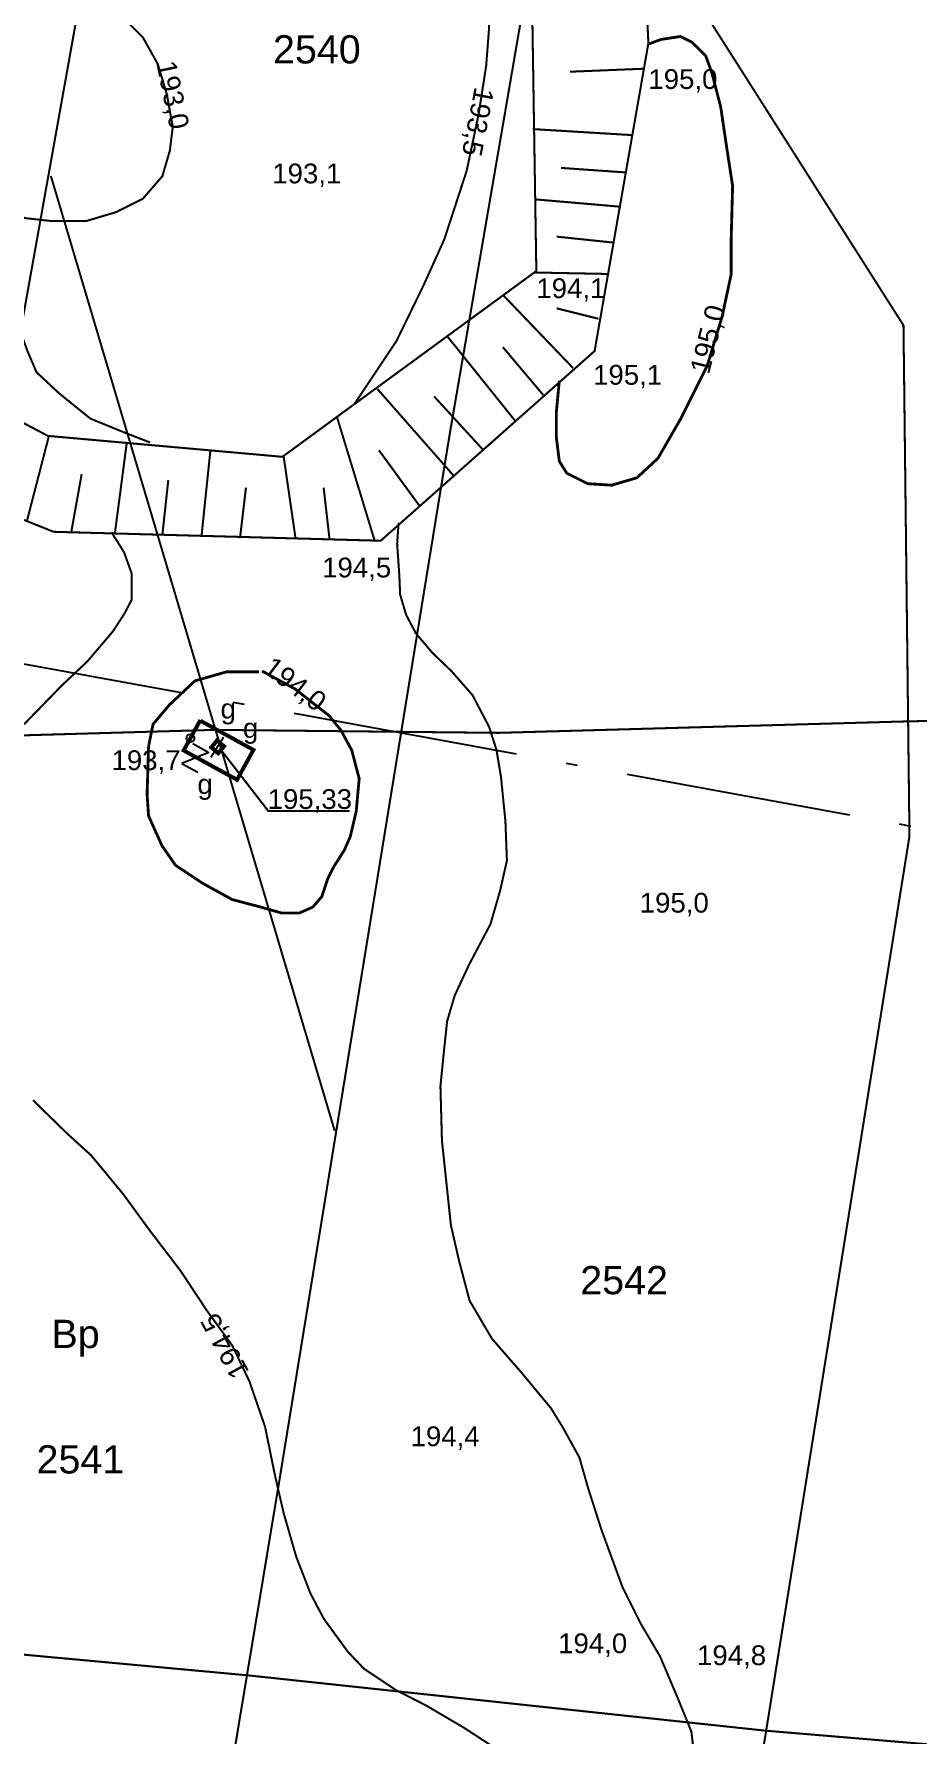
# Model space of a CAD drawing. Extents: x 7572697 to 7573818, y 5546684 to 5547005.
# Drawn here: x 7572904 to 7572943.1, y 5546889.4 to 5546964.7 of the extents above; entities that cross this region are included whole.
import ezdxf
from ezdxf.enums import TextEntityAlignment as Align

# ---------------------------------------------------------------- set-up
doc = ezdxf.new("R2010")
doc.units = 0
doc.header["$MEASUREMENT"] = 0
for name, pattern in [('1', [2, 1, -1]), ('15', [3, 2, -0.45, 0.1, -0.45]), ('901', [0])]:
    doc.linetypes.add(name, pattern=pattern)
doc.styles.add('STYL_ARIAL', font='Arial', dxfattribs={"oblique": 0.1})

# ---------------------------------------------------------------- blocks, each defined once
blk = doc.blocks.new('507')
at = {"color": 0, "const_width": 0.18}
blk.add_lwpolyline([(0.2, 0.2), (0.2, -0.2), (-0.2, -0.2), (-0.2, 0.2)], close=True, dxfattribs=at)
blk = doc.blocks.new('991')
at = {"color": 0}
for p, q in [((-0.4, 0.5), (0.4, 0.5)), ((0.4, 0.5), (-0.4, -0.5)), ((-0.4, -0.5), (0.4, -0.5))]:
    blk.add_line(p, q, dxfattribs=at)

msp = doc.modelspace()

# ---------------------------------------------------------------- linework, layer by layer
at = {"color": 0, "const_width": 0.09}
for points in [[(7572907.6878, 5546857.6393), (7572914.8315, 5546900.5811), (7572922.3722, 5546946.9097), (7572927.3331, 5546975.7492), (7572921.1815, 5546985.8034)], [(7572909.4076, 5546985.2213), (7572902.6607, 5546947.5182), (7572895.7816, 5546907.672), (7572887.8441, 5546862.0049)], [(7572928.8544, 5546973.2357), (7572942.4804, 5546951.8045), (7572942.745, 5546929.1826), (7572936.395, 5546889.548), (7572930.3096, 5546852.4138)], [(7572930.9579, 5546963.1683), (7572927.7168, 5546963.036)], [(7572930.4287, 5546960.2314), (7572926.0631, 5546960.496)], [(7572904.7244, 5546958.419), (7572917.2921, 5546916.1386)], [(7572930.1641, 5546958.5778), (7572927.3198, 5546958.7762)], [(7572929.9657, 5546957.0564), (7572926.1292, 5546957.3871)], [(7572929.6349, 5546955.4689), (7572927.1214, 5546955.7335)], [(7572929.4365, 5546954.0798), (7572926.1292, 5546954.1459)], [(7572927.849, 5546949.9127), (7572924.7401, 5546953.1538)], [(7572928.9735, 5546952.0955), (7572927.1214, 5546952.5585)], [(7572925.2693, 5546947.5976), (7572922.2927, 5546951.3018)], [(7572926.5261, 5546948.722), (7572924.7402, 5546950.8387)], [(7572922.5573, 5546945.1502), (7572919.1839, 5546948.9867)], [(7572923.8803, 5546946.2746), (7572921.6975, 5546948.6558)], [(7572919.0516, 5546942.3059), (7572917.398, 5546947.7299)], [(7572903.6529, 5546943.0996), (7572904.6451, 5546946.9361)], [(7572907.5555, 5546942.5705), (7572908.0847, 5546946.6054)], [(7572911.3919, 5546942.4382), (7572911.7888, 5546946.2747)], [(7572915.5591, 5546942.372), (7572915.0299, 5546946.01)], [(7572921.036, 5546943.8272), (7572919.2501, 5546946.2746)], [(7572905.624, 5546942.6366), (7572906.087, 5546945.2163)], [(7572909.6589, 5546942.5043), (7572909.9235, 5546944.9517)], [(7572913.0985, 5546942.372), (7572913.3631, 5546944.621)], [(7572917.0672, 5546942.3059), (7572916.8026, 5546944.621)], [(7572912.2902, 5546933.4759), (7572912.2882, 5546933.4787), (7572912.2863, 5546933.4816), (7572912.2845, 5546933.4846), (7572912.2828, 5546933.4877), (7572912.2812, 5546933.4908), (7572912.2797, 5546933.4939), (7572912.2783, 5546933.4971), (7572912.2771, 5546933.5004), (7572912.2759, 5546933.5037), (7572912.2749, 5546933.507), (7572912.274, 5546933.5104), (7572912.2732, 5546933.5138), (7572912.2725, 5546933.5172), (7572912.2719, 5546933.5207), (7572912.2715, 5546933.5241), (7572912.2712, 5546933.5276), (7572912.271, 5546933.5311), (7572912.2709, 5546933.5346), (7572912.2709, 5546933.5381), (7572912.2711, 5546933.5416), (7572912.2714, 5546933.545), (7572912.2718, 5546933.5485), (7572912.2723, 5546933.5519), (7572912.273, 5546933.5554), (7572912.2738, 5546933.5588), (7572912.2747, 5546933.5622), (7572912.2757, 5546933.5655), (7572912.2768, 5546933.5688), (7572912.278, 5546933.5721), (7572912.2794, 5546933.5753), (7572912.2808, 5546933.5785), (7572912.2824, 5546933.5816), (7572912.2841, 5546933.5846), (7572912.2859, 5546933.5876), (7572912.2878, 5546933.5906), (7572912.2898, 5546933.5934), (7572912.2919, 5546933.5962), (7572912.294, 5546933.5989), (7572912.2963, 5546933.6016), (7572912.2987, 5546933.6041), (7572912.3012, 5546933.6066), (7572912.3037, 5546933.609), (7572912.3063, 5546933.6113), (7572912.309, 5546933.6135), (7572912.3118, 5546933.6156), (7572912.3147, 5546933.6176), (7572912.3176, 5546933.6196), (7572912.3206, 5546933.6214), (7572912.3236, 5546933.6231), (7572912.3267, 5546933.6247), (7572912.3299, 5546933.6262), (7572912.3331, 5546933.6275), (7572912.3363, 5546933.6288), (7572912.3396, 5546933.6299), (7572912.343, 5546933.631), (7572912.3463, 5546933.6319), (7572912.3497, 5546933.6327), (7572912.3531, 5546933.6334), (7572912.3566, 5546933.6339), (7572912.3601, 5546933.6344), (7572912.3635, 5546933.6347), (7572912.367, 5546933.6349), (7572912.3705, 5546933.635), (7572912.374, 5546933.6349), (7572912.3775, 5546933.6347), (7572912.381, 5546933.6345), (7572912.3844, 5546933.634), (7572912.3879, 5546933.6335), (7572912.3913, 5546933.6329), (7572912.3947, 5546933.6321), (7572912.3981, 5546933.6312), (7572912.4014, 5546933.6302), (7572912.4047, 5546933.6291), (7572912.408, 5546933.6278), (7572912.4112, 5546933.6265), (7572912.4144, 5546933.625), (7572912.4175, 5546933.6234), (7572912.4206, 5546933.6218), (7572912.4236, 5546933.62), (7572912.4265, 5546933.6181), (7572912.4294, 5546933.6161), (7572912.4322, 5546933.614), (7572912.4349, 5546933.6118), (7572912.4375, 5546933.6095), (7572912.4401, 5546933.6072), (7572912.4426, 5546933.6047), (7572912.445, 5546933.6022), (7572912.4473, 5546933.5995), (7572912.4495, 5546933.5968), (7572912.4516, 5546933.5941), (7572912.4536, 5546933.5912), (7572912.4555, 5546933.5883), (7572912.4573, 5546933.5853), (7572912.459, 5546933.5823), (7572912.4606, 5546933.5791), (7572912.4621, 5546933.576), (7572912.4635, 5546933.5728), (7572912.4647, 5546933.5695), (7572912.4659, 5546933.5662), (7572912.4669, 5546933.5629), (7572912.4678, 5546933.5595), (7572912.4686, 5546933.5561), (7572912.4693, 5546933.5527), (7572912.4699, 5546933.5493), (7572912.4703, 5546933.5458), (7572912.4706, 5546933.5423), (7572912.4708, 5546933.5388), (7572912.4709, 5546933.5353), (7572912.4708, 5546933.5319), (7572912.4707, 5546933.5284), (7572912.4704, 5546933.5249), (7572912.47, 5546933.5214), (7572912.4694, 5546933.518), (7572912.4688, 5546933.5145), (7572912.468, 5546933.5111), (7572912.4671, 5546933.5078), (7572912.4661, 5546933.5044), (7572912.465, 5546933.5011), (7572912.4638, 5546933.4979), (7572912.4624, 5546933.4946), (7572912.4609, 5546933.4915), (7572912.4594, 5546933.4884), (7572912.4577, 5546933.4853), (7572912.4559, 5546933.4823), (7572912.454, 5546933.4794), (7572912.452, 5546933.4765), (7572912.4499, 5546933.4737), (7572912.4477, 5546933.471), (7572912.4455, 5546933.4683), (7572912.4431, 5546933.4658), (7572912.4406, 5546933.4633), (7572912.4381, 5546933.4609), (7572912.4355, 5546933.4586), (7572912.4328, 5546933.4564), (7572912.43, 5546933.4543), (7572912.4271, 5546933.4523), (7572912.4242, 5546933.4504), (7572912.4212, 5546933.4486), (7572912.4182, 5546933.4468), (7572912.4151, 5546933.4453), (7572912.4119, 5546933.4438), (7572912.4087, 5546933.4424), (7572912.4055, 5546933.4411), (7572912.4022, 5546933.44), (7572912.3988, 5546933.4389), (7572912.3955, 5546933.438), (7572912.3921, 5546933.4372), (7572912.3886, 5546933.4365), (7572912.3852, 5546933.436), (7572912.3817, 5546933.4356), (7572912.3783, 5546933.4352), (7572912.3748, 5546933.435), (7572912.3713, 5546933.435), (7572912.3678, 5546933.435), (7572912.3643, 5546933.4352), (7572912.3608, 5546933.4355), (7572912.3574, 5546933.4359), (7572912.3539, 5546933.4364), (7572912.3505, 5546933.4371), (7572912.3471, 5546933.4378), (7572912.3437, 5546933.4387), (7572912.3404, 5546933.4397), (7572912.3371, 5546933.4409), (7572912.3338, 5546933.4421), (7572912.3306, 5546933.4435), (7572912.3274, 5546933.4449), (7572912.3243, 5546933.4465), (7572912.3212, 5546933.4482), (7572912.3182, 5546933.45), (7572912.3153, 5546933.4518), (7572912.3124, 5546933.4538), (7572912.3096, 5546933.4559), (7572912.3069, 5546933.4581), (7572912.3043, 5546933.4604), (7572912.3017, 5546933.4628), (7572912.2992, 5546933.4652), (7572912.2968, 5546933.4678), (7572912.2945, 5546933.4704), (7572912.2902, 5546933.4759)], [(7572917.9602, 5546930.2938), (7572914.3553, 5546930.2938), (7572912.3047, 5546932.9396)], [(7572911.728, 5546932.5829), (7572911.726, 5546932.5858), (7572911.7241, 5546932.5887), (7572911.7222, 5546932.5917), (7572911.7205, 5546932.5947), (7572911.7189, 5546932.5978), (7572911.7175, 5546932.601), (7572911.7161, 5546932.6042), (7572911.7148, 5546932.6074), (7572911.7137, 5546932.6107), (7572911.7126, 5546932.6141), (7572911.7117, 5546932.6174), (7572911.7109, 5546932.6208), (7572911.7102, 5546932.6242), (7572911.7097, 5546932.6277), (7572911.7092, 5546932.6312), (7572911.7089, 5546932.6346), (7572911.7087, 5546932.6381), (7572911.7087, 5546932.6416), (7572911.7087, 5546932.6451), (7572911.7089, 5546932.6486), (7572911.7092, 5546932.6521), (7572911.7096, 5546932.6555), (7572911.7101, 5546932.659), (7572911.7108, 5546932.6624), (7572911.7115, 5546932.6658), (7572911.7124, 5546932.6692), (7572911.7134, 5546932.6725), (7572911.7146, 5546932.6758), (7572911.7158, 5546932.6791), (7572911.7171, 5546932.6823), (7572911.7186, 5546932.6855), (7572911.7202, 5546932.6886), (7572911.7219, 5546932.6917), (7572911.7236, 5546932.6947), (7572911.7255, 5546932.6976), (7572911.7275, 5546932.7005), (7572911.7296, 5546932.7033), (7572911.7318, 5546932.706), (7572911.7341, 5546932.7086), (7572911.7365, 5546932.7112), (7572911.7389, 5546932.7137), (7572911.7415, 5546932.716), (7572911.7441, 5546932.7183), (7572911.7468, 5546932.7206), (7572911.7496, 5546932.7227), (7572911.7524, 5546932.7247), (7572911.7553, 5546932.7266), (7572911.7583, 5546932.7284), (7572911.7614, 5546932.7301), (7572911.7645, 5546932.7317), (7572911.7676, 5546932.7332), (7572911.7708, 5546932.7346), (7572911.7741, 5546932.7358), (7572911.7774, 5546932.737), (7572911.7807, 5546932.738), (7572911.7841, 5546932.7389), (7572911.7875, 5546932.7397), (7572911.7909, 5546932.7404), (7572911.7944, 5546932.741), (7572911.7978, 5546932.7414), (7572911.8013, 5546932.7417), (7572911.8048, 5546932.7419), (7572911.8083, 5546932.742), (7572911.8118, 5546932.7419), (7572911.8152, 5546932.7418), (7572911.8187, 5546932.7415), (7572911.8222, 5546932.7411), (7572911.8256, 5546932.7405), (7572911.8291, 5546932.7399), (7572911.8325, 5546932.7391), (7572911.8358, 5546932.7382), (7572911.8392, 5546932.7372), (7572911.8425, 5546932.7361), (7572911.8458, 5546932.7349), (7572911.849, 5546932.7335), (7572911.8521, 5546932.732), (7572911.8553, 5546932.7305), (7572911.8583, 5546932.7288), (7572911.8613, 5546932.727), (7572911.8643, 5546932.7251), (7572911.8671, 5546932.7231), (7572911.8699, 5546932.721), (7572911.8726, 5546932.7188), (7572911.8753, 5546932.7166), (7572911.8778, 5546932.7142), (7572911.8803, 5546932.7117), (7572911.8827, 5546932.7092), (7572911.885, 5546932.7066), (7572911.8872, 5546932.7039), (7572911.8893, 5546932.7011), (7572911.8913, 5546932.6982), (7572911.8933, 5546932.6953), (7572911.8951, 5546932.6923), (7572911.8968, 5546932.6893), (7572911.8984, 5546932.6862), (7572911.8999, 5546932.683), (7572911.9012, 5546932.6798), (7572911.9025, 5546932.6766), (7572911.9036, 5546932.6733), (7572911.9047, 5546932.6699), (7572911.9056, 5546932.6666), (7572911.9064, 5546932.6632), (7572911.9071, 5546932.6597), (7572911.9076, 5546932.6563), (7572911.9081, 5546932.6528), (7572911.9084, 5546932.6494), (7572911.9086, 5546932.6459), (7572911.9087, 5546932.6424), (7572911.9086, 5546932.6389), (7572911.9084, 5546932.6354), (7572911.9081, 5546932.6319), (7572911.9077, 5546932.6285), (7572911.9072, 5546932.625), (7572911.9066, 5546932.6216), (7572911.9058, 5546932.6182), (7572911.9049, 5546932.6148), (7572911.9039, 5546932.6115), (7572911.9028, 5546932.6082), (7572911.9015, 5546932.6049), (7572911.9002, 5546932.6017), (7572911.8987, 5546932.5985), (7572911.8971, 5546932.5954), (7572911.8955, 5546932.5923), (7572911.8937, 5546932.5893), (7572911.8918, 5546932.5864), (7572911.8898, 5546932.5835), (7572911.8877, 5546932.5807), (7572911.8855, 5546932.578), (7572911.8832, 5546932.5754), (7572911.8809, 5546932.5728), (7572911.8784, 5546932.5703), (7572911.8759, 5546932.5679), (7572911.8732, 5546932.5656), (7572911.8705, 5546932.5634), (7572911.8677, 5546932.5613), (7572911.8649, 5546932.5593), (7572911.862, 5546932.5574), (7572911.859, 5546932.5556), (7572911.8559, 5546932.5539), (7572911.8528, 5546932.5523), (7572911.8497, 5546932.5508), (7572911.8465, 5546932.5494), (7572911.8432, 5546932.5482), (7572911.8399, 5546932.547), (7572911.8366, 5546932.546), (7572911.8332, 5546932.5451), (7572911.8298, 5546932.5443), (7572911.8264, 5546932.5436), (7572911.823, 5546932.543), (7572911.8195, 5546932.5426), (7572911.816, 5546932.5423), (7572911.8125, 5546932.5421), (7572911.809, 5546932.542), (7572911.8056, 5546932.542), (7572911.8021, 5546932.5422), (7572911.7986, 5546932.5425), (7572911.7951, 5546932.5429), (7572911.7917, 5546932.5434), (7572911.7882, 5546932.5441), (7572911.7848, 5546932.5449), (7572911.7815, 5546932.5458), (7572911.7781, 5546932.5468), (7572911.7748, 5546932.5479), (7572911.7716, 5546932.5491), (7572911.7683, 5546932.5505), (7572911.7652, 5546932.5519), (7572911.7621, 5546932.5535), (7572911.759, 5546932.5552), (7572911.756, 5546932.557), (7572911.7531, 5546932.5589), (7572911.7502, 5546932.5609), (7572911.7474, 5546932.563), (7572911.7447, 5546932.5651), (7572911.742, 5546932.5674), (7572911.7395, 5546932.5698), (7572911.737, 5546932.5723), (7572911.7346, 5546932.5748), (7572911.7323, 5546932.5774), (7572911.728, 5546932.5829)], [(7572930.5207, 5546925.0123), (7572930.5197, 5546925.0137), (7572930.5187, 5546925.0152), (7572930.5178, 5546925.0167), (7572930.5169, 5546925.0182), (7572930.5161, 5546925.0198), (7572930.5154, 5546925.0213), (7572930.5147, 5546925.0229), (7572930.5141, 5546925.0246), (7572930.5135, 5546925.0262), (7572930.513, 5546925.0279), (7572930.5125, 5546925.0296), (7572930.5121, 5546925.0313), (7572930.5118, 5546925.033), (7572930.5115, 5546925.0347), (7572930.5113, 5546925.0364), (7572930.5111, 5546925.0382), (7572930.511, 5546925.0399), (7572930.511, 5546925.0416), (7572930.511, 5546925.0434), (7572930.5111, 5546925.0451), (7572930.5113, 5546925.0469), (7572930.5115, 5546925.0486), (7572930.5117, 5546925.0503), (7572930.5121, 5546925.052), (7572930.5124, 5546925.0538), (7572930.5129, 5546925.0554), (7572930.5134, 5546925.0571), (7572930.5139, 5546925.0588), (7572930.5146, 5546925.0604), (7572930.5152, 5546925.062), (7572930.516, 5546925.0636), (7572930.5168, 5546925.0651), (7572930.5176, 5546925.0667), (7572930.5185, 5546925.0682), (7572930.5194, 5546925.0696), (7572930.5204, 5546925.0711), (7572930.5215, 5546925.0725), (7572930.5226, 5546925.0738), (7572930.5237, 5546925.0752), (7572930.5249, 5546925.0764), (7572930.5261, 5546925.0777), (7572930.5274, 5546925.0789), (7572930.5287, 5546925.08), (7572930.5301, 5546925.0811), (7572930.5315, 5546925.0822), (7572930.5329, 5546925.0832), (7572930.5343, 5546925.0841), (7572930.5358, 5546925.085), (7572930.5374, 5546925.0859), (7572930.5389, 5546925.0867), (7572930.5405, 5546925.0874), (7572930.5421, 5546925.0881), (7572930.5437, 5546925.0888), (7572930.5454, 5546925.0893), (7572930.547, 5546925.0899), (7572930.5487, 5546925.0903), (7572930.5504, 5546925.0907), (7572930.5521, 5546925.091), (7572930.5538, 5546925.0913), (7572930.5556, 5546925.0915), (7572930.5573, 5546925.0917), (7572930.5591, 5546925.0918), (7572930.5608, 5546925.0918), (7572930.5626, 5546925.0918), (7572930.5643, 5546925.0917), (7572930.566, 5546925.0916), (7572930.5678, 5546925.0914), (7572930.5695, 5546925.0911), (7572930.5712, 5546925.0908), (7572930.5729, 5546925.0904), (7572930.5746, 5546925.09), (7572930.5763, 5546925.0895), (7572930.5779, 5546925.0889), (7572930.5796, 5546925.0883), (7572930.5812, 5546925.0876), (7572930.5827, 5546925.0869), (7572930.5843, 5546925.0861), (7572930.5858, 5546925.0852), (7572930.5873, 5546925.0843), (7572930.5888, 5546925.0834), (7572930.5902, 5546925.0824), (7572930.5916, 5546925.0814), (7572930.593, 5546925.0803), (7572930.5943, 5546925.0791), (7572930.5956, 5546925.0779), (7572930.5968, 5546925.0767), (7572930.598, 5546925.0754), (7572930.5992, 5546925.0741), (7572930.6003, 5546925.0728), (7572930.6013, 5546925.0714), (7572930.6023, 5546925.07), (7572930.6033, 5546925.0685), (7572930.6042, 5546925.067), (7572930.6051, 5546925.0655), (7572930.6059, 5546925.0639), (7572930.6066, 5546925.0624), (7572930.6073, 5546925.0608), (7572930.6079, 5546925.0591), (7572930.6085, 5546925.0575), (7572930.609, 5546925.0558), (7572930.6095, 5546925.0541), (7572930.6099, 5546925.0524), (7572930.6102, 5546925.0507), (7572930.6105, 5546925.049), (7572930.6107, 5546925.0473), (7572930.6109, 5546925.0455), (7572930.611, 5546925.0438), (7572930.611, 5546925.042), (7572930.611, 5546925.0403), (7572930.6109, 5546925.0385), (7572930.6107, 5546925.0368), (7572930.6105, 5546925.0351), (7572930.6103, 5546925.0334), (7572930.6099, 5546925.0316), (7572930.6096, 5546925.0299), (7572930.6091, 5546925.0282), (7572930.6086, 5546925.0266), (7572930.608, 5546925.0249), (7572930.6074, 5546925.0233), (7572930.6068, 5546925.0217), (7572930.606, 5546925.0201), (7572930.6052, 5546925.0185), (7572930.6044, 5546925.017), (7572930.6035, 5546925.0155), (7572930.6026, 5546925.014), (7572930.6016, 5546925.0126), (7572930.6005, 5546925.0112), (7572930.5994, 5546925.0099), (7572930.5983, 5546925.0085), (7572930.5971, 5546925.0072), (7572930.5959, 5546925.006), (7572930.5946, 5546925.0048), (7572930.5933, 5546925.0037), (7572930.5919, 5546925.0026), (7572930.5905, 5546925.0015), (7572930.5891, 5546925.0005), (7572930.5877, 5546924.9995), (7572930.5862, 5546924.9986), (7572930.5846, 5546924.9978), (7572930.5831, 5546924.997), (7572930.5815, 5546924.9962), (7572930.5799, 5546924.9956), (7572930.5783, 5546924.9949), (7572930.5766, 5546924.9943), (7572930.575, 5546924.9938), (7572930.5733, 5546924.9934), (7572930.5716, 5546924.993), (7572930.5699, 5546924.9926), (7572930.5681, 5546924.9924), (7572930.5664, 5546924.9921), (7572930.5647, 5546924.992), (7572930.5629, 5546924.9919), (7572930.5612, 5546924.9918), (7572930.5594, 5546924.9919), (7572930.5577, 5546924.992), (7572930.556, 5546924.9921), (7572930.5542, 5546924.9923), (7572930.5525, 5546924.9926), (7572930.5508, 5546924.9929), (7572930.5491, 5546924.9933), (7572930.5474, 5546924.9937), (7572930.5457, 5546924.9942), (7572930.5441, 5546924.9948), (7572930.5424, 5546924.9954), (7572930.5408, 5546924.9961), (7572930.5393, 5546924.9968), (7572930.5377, 5546924.9976), (7572930.5362, 5546924.9984), (7572930.5347, 5546924.9993), (7572930.5332, 5546925.0003), (7572930.5318, 5546925.0013), (7572930.5304, 5546925.0023), (7572930.529, 5546925.0034), (7572930.5277, 5546925.0046), (7572930.5264, 5546925.0057), (7572930.5252, 5546925.007), (7572930.524, 5546925.0082), (7572930.5228, 5546925.0096), (7572930.5207, 5546925.0123)], [(7572930.5868, 5546925.0123), (7572930.5858, 5546925.0137), (7572930.5848, 5546925.0152), (7572930.5839, 5546925.0167), (7572930.5831, 5546925.0182), (7572930.5823, 5546925.0198), (7572930.5815, 5546925.0213), (7572930.5808, 5546925.0229), (7572930.5802, 5546925.0246), (7572930.5796, 5546925.0262), (7572930.5791, 5546925.0279), (7572930.5787, 5546925.0296), (7572930.5783, 5546925.0313), (7572930.5779, 5546925.033), (7572930.5776, 5546925.0347), (7572930.5774, 5546925.0364), (7572930.5773, 5546925.0382), (7572930.5772, 5546925.0399), (7572930.5771, 5546925.0416), (7572930.5772, 5546925.0434), (7572930.5772, 5546925.0451), (7572930.5774, 5546925.0469), (7572930.5776, 5546925.0486), (7572930.5779, 5546925.0503), (7572930.5782, 5546925.052), (7572930.5786, 5546925.0538), (7572930.579, 5546925.0554), (7572930.5795, 5546925.0571), (7572930.5801, 5546925.0588), (7572930.5807, 5546925.0604), (7572930.5814, 5546925.062), (7572930.5821, 5546925.0636), (7572930.5829, 5546925.0651), (7572930.5837, 5546925.0667), (7572930.5846, 5546925.0682), (7572930.5856, 5546925.0696), (7572930.5866, 5546925.0711), (7572930.5876, 5546925.0725), (7572930.5887, 5546925.0738), (7572930.5898, 5546925.0752), (7572930.591, 5546925.0764), (7572930.5923, 5546925.0777), (7572930.5935, 5546925.0789), (7572930.5948, 5546925.08), (7572930.5962, 5546925.0811), (7572930.5976, 5546925.0822), (7572930.599, 5546925.0832), (7572930.6005, 5546925.0841), (7572930.602, 5546925.085), (7572930.6035, 5546925.0859), (7572930.605, 5546925.0867), (7572930.6066, 5546925.0874), (7572930.6082, 5546925.0881), (7572930.6099, 5546925.0888), (7572930.6115, 5546925.0893), (7572930.6132, 5546925.0899), (7572930.6149, 5546925.0903), (7572930.6165, 5546925.0907), (7572930.6183, 5546925.091), (7572930.62, 5546925.0913), (7572930.6217, 5546925.0915), (7572930.6235, 5546925.0917), (7572930.6252, 5546925.0918), (7572930.6269, 5546925.0918), (7572930.6287, 5546925.0918), (7572930.6304, 5546925.0917), (7572930.6322, 5546925.0916), (7572930.6339, 5546925.0914), (7572930.6356, 5546925.0911), (7572930.6373, 5546925.0908), (7572930.639, 5546925.0904), (7572930.6407, 5546925.09), (7572930.6424, 5546925.0895), (7572930.6441, 5546925.0889), (7572930.6457, 5546925.0883), (7572930.6473, 5546925.0876), (7572930.6489, 5546925.0869), (7572930.6504, 5546925.0861), (7572930.652, 5546925.0852), (7572930.6535, 5546925.0843), (7572930.6549, 5546925.0834), (7572930.6564, 5546925.0824), (7572930.6578, 5546925.0814), (7572930.6591, 5546925.0803), (7572930.6604, 5546925.0791), (7572930.6617, 5546925.0779), (7572930.663, 5546925.0767), (7572930.6642, 5546925.0754), (7572930.6653, 5546925.0741), (7572930.6664, 5546925.0728), (7572930.6675, 5546925.0714), (7572930.6685, 5546925.07), (7572930.6694, 5546925.0685), (7572930.6703, 5546925.067), (7572930.6712, 5546925.0655), (7572930.672, 5546925.0639), (7572930.6727, 5546925.0624), (7572930.6734, 5546925.0608), (7572930.6741, 5546925.0591), (7572930.6746, 5546925.0575), (7572930.6751, 5546925.0558), (7572930.6756, 5546925.0541), (7572930.676, 5546925.0524), (7572930.6763, 5546925.0507), (7572930.6766, 5546925.049), (7572930.6768, 5546925.0473), (7572930.677, 5546925.0455), (7572930.6771, 5546925.0438), (7572930.6771, 5546925.042), (7572930.6771, 5546925.0403), (7572930.677, 5546925.0385), (7572930.6769, 5546925.0368), (7572930.6767, 5546925.0351), (7572930.6764, 5546925.0334), (7572930.6761, 5546925.0316), (7572930.6757, 5546925.0299), (7572930.6753, 5546925.0282), (7572930.6747, 5546925.0266), (7572930.6742, 5546925.0249), (7572930.6736, 5546925.0233), (7572930.6729, 5546925.0217), (7572930.6722, 5546925.0201), (7572930.6714, 5546925.0185), (7572930.6705, 5546925.017), (7572930.6696, 5546925.0155), (7572930.6687, 5546925.014), (7572930.6677, 5546925.0126), (7572930.6667, 5546925.0112), (7572930.6656, 5546925.0099), (7572930.6644, 5546925.0085), (7572930.6632, 5546925.0072), (7572930.662, 5546925.006), (7572930.6607, 5546925.0048), (7572930.6594, 5546925.0037), (7572930.6581, 5546925.0026), (7572930.6567, 5546925.0015), (7572930.6553, 5546925.0005), (7572930.6538, 5546924.9995), (7572930.6523, 5546924.9986), (7572930.6508, 5546924.9978), (7572930.6492, 5546924.997), (7572930.6476, 5546924.9962), (7572930.646, 5546924.9956), (7572930.6444, 5546924.9949), (7572930.6428, 5546924.9943), (7572930.6411, 5546924.9938), (7572930.6394, 5546924.9934), (7572930.6377, 5546924.993), (7572930.636, 5546924.9926), (7572930.6343, 5546924.9924), (7572930.6326, 5546924.9921), (7572930.6308, 5546924.992), (7572930.6291, 5546924.9919), (7572930.6273, 5546924.9918), (7572930.6256, 5546924.9919), (7572930.6238, 5546924.992), (7572930.6221, 5546924.9921), (7572930.6204, 5546924.9923), (7572930.6186, 5546924.9926), (7572930.6169, 5546924.9929), (7572930.6152, 5546924.9933), (7572930.6135, 5546924.9937), (7572930.6119, 5546924.9942), (7572930.6102, 5546924.9948), (7572930.6086, 5546924.9954), (7572930.607, 5546924.9961), (7572930.6054, 5546924.9968), (7572930.6038, 5546924.9976), (7572930.6023, 5546924.9984), (7572930.6008, 5546924.9993), (7572930.5993, 5546925.0003), (7572930.5979, 5546925.0013), (7572930.5965, 5546925.0023), (7572930.5951, 5546925.0034), (7572930.5938, 5546925.0046), (7572930.5925, 5546925.0057), (7572930.5913, 5546925.007), (7572930.5901, 5546925.0082), (7572930.589, 5546925.0096), (7572930.5868, 5546925.0123)], [(7572923.3769, 5546901.3321), (7572923.3759, 5546901.3335), (7572923.3749, 5546901.335), (7572923.374, 5546901.3365), (7572923.3732, 5546901.338), (7572923.3724, 5546901.3396), (7572923.3716, 5546901.3411), (7572923.371, 5546901.3427), (7572923.3703, 5546901.3444), (7572923.3698, 5546901.346), (7572923.3692, 5546901.3477), (7572923.3688, 5546901.3494), (7572923.3684, 5546901.3511), (7572923.368, 5546901.3528), (7572923.3678, 5546901.3545), (7572923.3675, 5546901.3562), (7572923.3674, 5546901.358), (7572923.3673, 5546901.3597), (7572923.3672, 5546901.3615), (7572923.3673, 5546901.3632), (7572923.3674, 5546901.3649), (7572923.3675, 5546901.3667), (7572923.3677, 5546901.3684), (7572923.368, 5546901.3701), (7572923.3683, 5546901.3719), (7572923.3687, 5546901.3736), (7572923.3691, 5546901.3752), (7572923.3696, 5546901.3769), (7572923.3702, 5546901.3786), (7572923.3708, 5546901.3802), (7572923.3715, 5546901.3818), (7572923.3722, 5546901.3834), (7572923.373, 5546901.385), (7572923.3738, 5546901.3865), (7572923.3747, 5546901.388), (7572923.3757, 5546901.3894), (7572923.3767, 5546901.3909), (7572923.3777, 5546901.3923), (7572923.3788, 5546901.3936), (7572923.38, 5546901.395), (7572923.3811, 5546901.3962), (7572923.3824, 5546901.3975), (7572923.3836, 5546901.3987), (7572923.385, 5546901.3998), (7572923.3863, 5546901.4009), (7572923.3877, 5546901.402), (7572923.3891, 5546901.403), (7572923.3906, 5546901.4039), (7572923.3921, 5546901.4049), (7572923.3936, 5546901.4057), (7572923.3952, 5546901.4065), (7572923.3967, 5546901.4072), (7572923.3983, 5546901.4079), (7572923.4, 5546901.4086), (7572923.4016, 5546901.4091), (7572923.4033, 5546901.4097), (7572923.405, 5546901.4101), (7572923.4067, 5546901.4105), (7572923.4084, 5546901.4109), (7572923.4101, 5546901.4111), (7572923.4118, 5546901.4114), (7572923.4136, 5546901.4115), (7572923.4153, 5546901.4116), (7572923.417, 5546901.4116), (7572923.4188, 5546901.4116), (7572923.4205, 5546901.4115), (7572923.4223, 5546901.4114), (7572923.424, 5546901.4112), (7572923.4257, 5546901.4109), (7572923.4274, 5546901.4106), (7572923.4292, 5546901.4102), (7572923.4308, 5546901.4098), (7572923.4325, 5546901.4093), (7572923.4342, 5546901.4087), (7572923.4358, 5546901.4081), (7572923.4374, 5546901.4074), (7572923.439, 5546901.4067), (7572923.4405, 5546901.4059), (7572923.4421, 5546901.405), (7572923.4436, 5546901.4042), (7572923.445, 5546901.4032), (7572923.4465, 5546901.4022), (7572923.4479, 5546901.4012), (7572923.4492, 5546901.4001), (7572923.4506, 5546901.3989), (7572923.4518, 5546901.3978), (7572923.4531, 5546901.3965), (7572923.4543, 5546901.3952), (7572923.4554, 5546901.3939), (7572923.4565, 5546901.3926), (7572923.4576, 5546901.3912), (7572923.4586, 5546901.3898), (7572923.4595, 5546901.3883), (7572923.4604, 5546901.3868), (7572923.4613, 5546901.3853), (7572923.4621, 5546901.3837), (7572923.4628, 5546901.3822), (7572923.4635, 5546901.3806), (7572923.4642, 5546901.3789), (7572923.4647, 5546901.3773), (7572923.4653, 5546901.3756), (7572923.4657, 5546901.3739), (7572923.4661, 5546901.3722), (7572923.4664, 5546901.3705), (7572923.4667, 5546901.3688), (7572923.4669, 5546901.3671), (7572923.4671, 5546901.3653), (7572923.4672, 5546901.3636), (7572923.4672, 5546901.3618), (7572923.4672, 5546901.3601), (7572923.4671, 5546901.3584), (7572923.467, 5546901.3566), (7572923.4668, 5546901.3549), (7572923.4665, 5546901.3532), (7572923.4662, 5546901.3514), (7572923.4658, 5546901.3497), (7572923.4654, 5546901.3481), (7572923.4649, 5546901.3464), (7572923.4643, 5546901.3447), (7572923.4637, 5546901.3431), (7572923.463, 5546901.3415), (7572923.4623, 5546901.3399), (7572923.4615, 5546901.3383), (7572923.4606, 5546901.3368), (7572923.4597, 5546901.3353), (7572923.4588, 5546901.3338), (7572923.4578, 5546901.3324), (7572923.4568, 5546901.331), (7572923.4557, 5546901.3297), (7572923.4545, 5546901.3283), (7572923.4533, 5546901.3271), (7572923.4521, 5546901.3258), (7572923.4508, 5546901.3246), (7572923.4495, 5546901.3235), (7572923.4482, 5546901.3224), (7572923.4468, 5546901.3213), (7572923.4454, 5546901.3203), (7572923.4439, 5546901.3193), (7572923.4424, 5546901.3184), (7572923.4409, 5546901.3176), (7572923.4393, 5546901.3168), (7572923.4378, 5546901.3161), (7572923.4362, 5546901.3154), (7572923.4345, 5546901.3147), (7572923.4329, 5546901.3142), (7572923.4312, 5546901.3136), (7572923.4295, 5546901.3132), (7572923.4278, 5546901.3128), (7572923.4261, 5546901.3124), (7572923.4244, 5546901.3122), (7572923.4227, 5546901.3119), (7572923.4209, 5546901.3118), (7572923.4192, 5546901.3117), (7572923.4174, 5546901.3116), (7572923.4157, 5546901.3117), (7572923.4139, 5546901.3118), (7572923.4122, 5546901.3119), (7572923.4105, 5546901.3121), (7572923.4088, 5546901.3124), (7572923.407, 5546901.3127), (7572923.4053, 5546901.3131), (7572923.4036, 5546901.3135), (7572923.402, 5546901.314), (7572923.4003, 5546901.3146), (7572923.3987, 5546901.3152), (7572923.3971, 5546901.3159), (7572923.3955, 5546901.3166), (7572923.3939, 5546901.3174), (7572923.3924, 5546901.3183), (7572923.3909, 5546901.3191), (7572923.3894, 5546901.3201), (7572923.388, 5546901.3211), (7572923.3866, 5546901.3221), (7572923.3853, 5546901.3232), (7572923.3839, 5546901.3244), (7572923.3826, 5546901.3255), (7572923.3814, 5546901.3268), (7572923.3802, 5546901.328), (7572923.3791, 5546901.3294), (7572923.3769, 5546901.3321)]]:
    msp.add_lwpolyline(points, dxfattribs=at)
at = {"color": 0, "linetype": '1', "const_width": 0.09}
for points in [[(7572873.9005, 5546938.0726), (7572879.3245, 5546929.2752), (7572886.2698, 5546930.1351), (7572889.7755, 5546938.7341), (7572895.4508, 5546945.772), (7572898.0305, 5546944.9121), (7572899.5518, 5546944.7798), (7572904.8435, 5546942.6631), (7572919.3294, 5546942.2662), (7572928.8015, 5546950.6668), (7572931.1828, 5546964.2928), (7572930.7197, 5546975.1142)], [(7572925.9572, 5546970.9471), (7572926.2218, 5546954.2122), (7572914.977, 5546945.9836), (7572904.5921, 5546946.9097), (7572900.7028, 5546948.9602), (7572901.8934, 5546953.392), (7572901.9595, 5546956.3024), (7572895.2127, 5546956.2362), (7572892.1038, 5546953.0612), (7572892.3684, 5546950.8123), (7572883.8356, 5546940.7581), (7572880.6606, 5546942.3456), (7572883.2403, 5546952.5453), (7572885.0262, 5546955.588), (7572888.9288, 5546958.8953), (7572889.8549, 5546971.6085)]]:
    msp.add_lwpolyline(points, dxfattribs=at)
at = {"color": 37, "linetype": '1', "const_width": 0.09}
for points in [[(7572912.49, 5546972.0847), (7572913.9452, 5546971.291), (7572915.3343, 5546970.8941), (7572917.0541, 5546971.0925), (7572918.6416, 5546971.6878), (7572919.6999, 5546971.8863), (7572921.2212, 5546971.754), (7572922.2134, 5546971.291), (7572923.1395, 5546970.2988), (7572923.7348, 5546968.9097), (7572924.1317, 5546967.1899), (7572924.1317, 5546965.0071), (7572923.9994, 5546963.2873), (7572923.6686, 5546961.1706), (7572923.1395, 5546958.6571), (7572922.1473, 5546955.6144), (7572921.2212, 5546953.5639), (7572920.0306, 5546951.1165), (7572918.1785, 5546948.3384)], [(7572901.9066, 5546954.2254), (7572902.5681, 5546953.2332), (7572903.1634, 5546952.1087), (7572903.6925, 5546950.6535), (7572904.0894, 5546949.7275), (7572905.0816, 5546948.8014), (7572906.4707, 5546947.677), (7572907.9259, 5546947.0817), (7572909.1165, 5546946.6186)], [(7572907.4033, 5546942.6499), (7572907.9655, 5546941.7569), (7572908.2963, 5546940.8309), (7572908.2963, 5546939.6403), (7572907.9655, 5546939.0119), (7572907.4694, 5546938.2512), (7572906.345, 5546936.9283), (7572905.2205, 5546935.87), (7572903.5338, 5546934.1369)], [(7572933.2531, 5546888.1392), (7572933.0877, 5546889.5282), (7572932.5255, 5546890.9173), (7572931.6986, 5546892.8686), (7572930.8388, 5546894.3238), (7572930.045, 5546895.9113), (7572929.119, 5546898.4314), (7572928.5237, 5546900.2835), (7572928.1268, 5546901.6726), (7572927.3992, 5546902.9955), (7572926.87, 5546903.8554), (7572925.5802, 5546905.4098), (7572924.2572, 5546906.9312), (7572923.2651, 5546908.6179), (7572922.802, 5546910.3708), (7572922.4382, 5546911.9583), (7572922.0414, 5546915.7021), (7572921.9752, 5546918.1164), (7572922.1406, 5546919.7701), (7572922.2729, 5546920.9938), (7572922.6036, 5546922.1182), (7572923.232, 5546923.4742), (7572924.1911, 5546925.2932), (7572924.621, 5546926.7815), (7572924.9187, 5546928.1044), (7572924.8526, 5546929.8375), (7572924.6541, 5546931.8218), (7572924.4557, 5546933.0125), (7572924.125, 5546934.0377), (7572923.3974, 5546935.4268), (7572922.4713, 5546936.4851), (7572921.6114, 5546937.3119), (7572920.8838, 5546938.1718), (7572920.4539, 5546938.992), (7572920.1893, 5546939.885), (7572920.1562, 5546940.7118), (7572920.057, 5546942.134), (7572920.1231, 5546943.06)], [(7572903.9306, 5546917.4947), (7572905.4189, 5546916.0394), (7572906.5103, 5546915.0473), (7572907.9325, 5546913.3275), (7572909.09, 5546911.74), (7572910.4791, 5546909.921), (7572911.6366, 5546908.1681), (7572912.7545, 5546906.6335), (7572913.5152, 5546905.046), (7572914.2097, 5546903.0286), (7572914.6396, 5546900.9119), (7572915.0365, 5546899.1921), (7572915.5921, 5546897.2673), (7572916.2205, 5546895.6467), (7572916.8158, 5546894.5222), (7572917.8742, 5546893.067), (7572918.6018, 5546892.3063), (7572919.9908, 5546891.3803), (7572921.3468, 5546890.6858), (7572923.0336, 5546889.6936), (7572924.6541, 5546888.6352)]]:
    msp.add_lwpolyline(points, dxfattribs=at)
at = {"color": 37}
for points, const_width in [([(7572889.0876, 5546961.5808), (7572889.4845, 5546960.5225), (7572890.2121, 5546959.5964), (7572891.6011, 5546958.935), (7572892.9902, 5546958.8027), (7572894.3793, 5546959.0011), (7572895.9668, 5546959.1996), (7572897.2897, 5546959.1334), (7572898.6126, 5546958.935), (7572899.8694, 5546958.5381), (7572901.1923, 5546958.0089), (7572902.3168, 5546957.2813), (7572903.5735, 5546956.5537), (7572904.7642, 5546956.4214), (7572906.2855, 5546956.4214), (7572907.6084, 5546956.8183), (7572908.799, 5546957.4136), (7572909.6589, 5546958.4058), (7572909.9897, 5546959.5303), (7572910.122, 5546960.5886), (7572909.8574, 5546962.0438), (7572909.4605, 5546963.3667), (7572908.799, 5546964.5574), (7572907.6746, 5546965.6818)], 0.09), ([(7572931.2092, 5546964.2663), (7572931.7384, 5546964.4647), (7572932.5983, 5546964.597), (7572933.1274, 5546964.3324), (7572933.7227, 5546963.7371), (7572933.9873, 5546963.0095), (7572934.3842, 5546961.4882), (7572934.6488, 5546959.7022), (7572934.9134, 5546957.9824), (7572934.8472, 5546955.5086), (7572934.8472, 5546954.0534), (7572934.4503, 5546952.2013), (7572933.7889, 5546950.0185), (7572932.5983, 5546947.6372), (7572931.6061, 5546945.9175), (7572930.68, 5546945.0576), (7572929.5556, 5546944.7268), (7572928.4972, 5546944.793), (7572927.5712, 5546945.256), (7572927.2405, 5546945.7852), (7572927.1082, 5546946.8435), (7572927.1082, 5546947.968), (7572927.2405, 5546949.357)], 0.125), ([(7572913.9452, 5546936.4586), (7572912.49, 5546936.4586), (7572911.1009, 5546936.0617), (7572909.9765, 5546935.0034), (7572909.2488, 5546934.1435), (7572909.0504, 5546933.1513), (7572908.9843, 5546931.0346), (7572909.0504, 5546930.0821), (7572909.6457, 5546928.7592), (7572910.241, 5546927.8993), (7572911.4317, 5546927.1056), (7572912.7546, 5546926.378), (7572914.0113, 5546926.0473), (7572914.9374, 5546925.7827), (7572915.7311, 5546925.7827), (7572916.3264, 5546926.0473), (7572916.7233, 5546926.5103), (7572916.9879, 5546927.304), (7572917.2525, 5546927.8332), (7572917.7155, 5546928.5608), (7572917.9801, 5546929.1561), (7572918.2447, 5546930.2806), (7572918.377, 5546931.7358), (7572918.0462, 5546932.9926), (7572917.5832, 5546933.8525), (7572917.0541, 5546934.5139), (7572915.5327, 5546935.7045), (7572914.0775, 5546936.4983)], 0.125)]:
    msp.add_lwpolyline(points, dxfattribs=dict(at, const_width=const_width))
at = {"linetype": '15', "ltscale": 5}
msp.add_lwpolyline([(7572871.2254, 5546942.7273), (7573108.622, 5546899.293)], dxfattribs=at)
at = {"color": 2, "const_width": 0.09}
for points in [[(7572850.5246, 5546932.2385), (7572868.0532, 5546932.6354), (7572911.9873, 5546933.8921), (7572924.555, 5546933.7599), (7572942.4672, 5546934.2626), (7572956.9267, 5546934.5933), (7572999.26, 5546936.0485)], [(7572911.8087, 5546932.6751), (7572912.3709, 5546933.5681)], [(7573082.8418, 5546859.3988), (7573069.4142, 5546867.7993), (7573055.2061, 5546876.6099), (7573048.7238, 5546879.388), (7573037.479, 5546880.5786), (7573023.7075, 5546881.3724), (7572999.3658, 5546883.1583), (7572982.1547, 5546884.5474), (7572980.5672, 5546884.7458), (7572967.1396, 5546886.9948), (7572936.3686, 5546889.5745), (7572913.4689, 5546892.0219), (7572888.3997, 5546894.337), (7572845.6563, 5546898.4777), (7572835.3904, 5546900.5944), (7572831.7524, 5546903.7694), (7572805.0957, 5546927.3437), (7572800.9284, 5546931.9409), (7572850.4717, 5546932.2385)]]:
    msp.add_lwpolyline(points, dxfattribs=at)
at = {"color": 0, "linetype": '901', "const_width": 0.175}
msp.add_lwpolyline([(7572911.3456, 5546934.2957), (7572913.6938, 5546933.0058), (7572912.9669, 5546931.6825), (7572910.6048, 5546932.98), (7572911.3456, 5546934.3287)], dxfattribs=at)
at = {"color": 0}
msp.add_circle((7572910.9014, 5546933.5199), 0.175, dxfattribs=at)

# ---------------------------------------------------------------- block references
for name, p, rotation in [('991', (7572911.12, 5546932.65), 330.94531), ('507', (7572912.11, 5546933.14), 230.19641)]:
    msp.add_blockref(name, p, dxfattribs=dict(at, rotation=rotation))

# ---------------------------------------------------------------- texts
at = {"color": 0, "style": 'STYL_ARIAL'}
for s, height, p in [('2540', 1.25, (7572914.5604, 5546964.6516)), ('195,0', 0.875, (7572931.1828, 5546963.148)), ('193,1', 0.875, (7572914.5272, 5546958.9676)), ('194,1', 0.875, (7572926.2218, 5546953.8876)), ('195,1', 0.875, (7572928.7354, 5546950.051)), ('194,5', 0.875, (7572916.7365, 5546941.5182)), ('g', 0.875, (7572912.2386, 5546935.2675)), ('g', 0.875, (7572913.2308, 5546934.4077)), ('193,7', 0.875, (7572907.41, 5546932.9854)), ('g', 0.875, (7572911.2133, 5546931.9271)), ('195,33', 0.875, (7572914.3222, 5546931.2657)), ('195,0', 0.875, (7572930.7991, 5546926.6751)), ('2542', 1.25, (7572928.1665, 5546910.1508)), ('Bp', 1.25, (7572904.7509, 5546907.7696)), ('194,4', 0.875, (7572920.6524, 5546903.0478)), ('2541', 1.25, (7572904.0894, 5546902.2133)), ('194,0', 0.875, (7572927.1876, 5546893.88)), ('194,8', 0.875, (7572933.3391, 5546893.3509))]:
    msp.add_text(s, height=height, dxfattribs=at).set_placement(p, align=Align.TOP_LEFT)
for s, rotation, p in [('193,0', 281.7683, (7572910.2451, 5546963.5966)), ('193,5', 259.0459, (7572924.36, 5546962.2276)), ('195,0', 75.9638, (7572933.0156, 5546949.8165)), ('194,0', 322.7218, (7572914.5866, 5546937.1973)), ('194,5', 118.393, (7572912.7551, 5546905.0474))]:
    msp.add_text(s, height=0.875, rotation=rotation, dxfattribs=at).set_placement(p, align=Align.TOP_LEFT)

doc.saveas('drawing.dxf')
